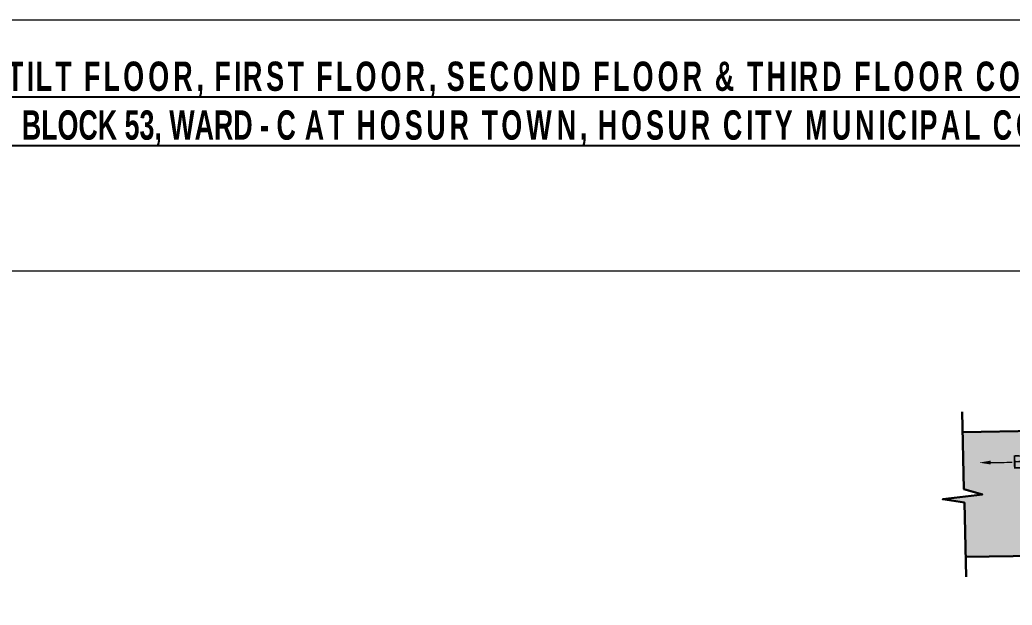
# Model space of a CAD drawing. Header units: metres. Extents: x -1560950 to -1560825, y 42726 to 42863.
# Drawn here: x -1560916.95 to -1560883.03, y 42842.54 to 42862.53 of the extents above; entities that cross this region are included whole.
import ezdxf
from ezdxf import colors
from ezdxf.entities.mleader import LeaderData, LeaderLine
from ezdxf.math import Vec2, Vec3

# ---------------------------------------------------------------- set-up
doc = ezdxf.new("R2010")
doc.units = ezdxf.units.M
doc.header["$LTSCALE"] = 750
doc.header["$MEASUREMENT"] = 0
doc.layers.get('0').update_dxf_attribs({"lineweight": 5})
doc.layers.add('wall', color=7, linetype='Continuous', lineweight=30)
doc.styles.get("Standard").update_dxf_attribs({"font": 'arial.ttf'})
doc.styles.add('STYLE2', font='romant.shx', dxfattribs={"width": 0.8, "height": 4})

# ---------------------------------------------------------------- blocks, each defined once
blk = doc.blocks.new('A$C708C468C')
at = {"ltscale": 0.25}
h = blk.add_hatch(color=51, dxfattribs=at)
h.dxf.hatch_style = 1
h.paths.add_polyline_path([(16.497, 45.657), (16.272, 53.022), (14.104, 53.022), (13.941, 52.188), (13.807, 53.989), (13.628, 52.992), (11.203, 52.956), (11.341, 46.55), (11.428, 45.135), (1.376, 44.936), (1.452, 41.056), (2.711, 40.693), (0, 40.355), (1.477, 40.137), (1.559, 36.43), (11.954, 36.555), (12.068, 34.694), (11.816, 29.539), (14.082, 29.539), (14.395, 30.897), (14.349, 28.687), (14.613, 29.645), (17.116, 29.735), (17.419, 35.188), (54.304, 1.666), (85.085, 1.443), (85.085, 5.402), (83.982, 5.776), (86.105, 5.984), (85.007, 6.306), (85.007, 9.717), (79.468, 9.717), (57.068, 9.717)])
at = {"layer": 'wall', "color": 0, "ltscale": 0.25}
for p, q in [((11.428, 45.135), (1.354, 44.936)), ((11.954, 36.555), (1.559, 36.43))]:
    blk.add_line(p, q, dxfattribs=at)
blk.add_lwpolyline([(1.319, 46.324), (1.452, 41.056), (2.711, 40.693), (0, 40.355), (1.477, 40.137), (1.59, 35.065)], dxfattribs=at)
ml = blk.add_multileader_mtext('Standard', dxfattribs=at)
ml.set_content('BANGALORE', color=4)
ml.set_leader_properties(color=252)
ml.build(insert=Vec2(0, 0))
ml.multileader.update_dxf_attribs({"leader_type": 2, "text_left_attachment_type": 2, "text_right_attachment_type": 2, "dogleg_length": 0.05, "arrow_head_size": 0.8, "scale": 2})
ctx = ml.context
ctx.base_point, ctx.scale, ctx.char_height, ctx.arrow_head_size, ctx.landing_gap_size, ctx.plane_origin, ctx.plane_x_axis, ctx.plane_y_axis = Vec3(4.75, 42.886), 2, 0.92, 0.8, 0, Vec3(2.48, 42.857), Vec3(0.999915, 0.013052), Vec3(-0.013052, 0.999915)
ctx.left_attachment, ctx.right_attachment = 2, 2
notes = []
notes.append((ctx, [(0, (1, 1, 0), (4.55, 42.884), (0.999915, 0.013052), 0.2, [(0, [(2.48, 42.857)], 0, [])])]))
ctx.mtext.insert, ctx.mtext.text_direction, ctx.mtext.rotation, ctx.mtext.flow_direction = Vec3(4.744, 43.368), Vec3(0.999915, 0.013052), 0.013052, 5
for ctx, leaders in notes:
    for number, flags, end, landing, length, lines in leaders:
        leader = LeaderData()
        leader.index, (leader.has_last_leader_line, leader.has_dogleg_vector, leader.attachment_direction) = number, flags
        leader.last_leader_point, leader.dogleg_vector, leader.dogleg_length = Vec3(end), Vec3(landing), length
        for number, points, colour, breaks in lines:
            line = LeaderLine()
            line.index, line.vertices, line.color, line.breaks = number, Vec3.list(points), colors.encode_raw_color(colour), breaks
            leader.lines.append(line)
        ctx.leaders.append(leader)

msp = doc.modelspace()

# ---------------------------------------------------------------- linework, layer by layer
at = {"color": 0, "ltscale": 0.25}
msp.add_line((-1560949.74, 42853.96046), (-1560839.92478, 42853.96046), dxfattribs=at)
msp.add_lwpolyline([(-1560949.74, 42862.52886), (-1560825.35591, 42862.52886), (-1560825.35591, 42771.27671), (-1560949.74, 42771.27671)], close=True, dxfattribs=at)

# ---------------------------------------------------------------- block references
at = {"color": 0, "ltscale": 0.25, "xscale": 0.5, "yscale": 0.5, "zscale": 0.5}
msp.add_blockref('A$C708C468C', (-1560885.40101, 42825.97677, 2350.35815), dxfattribs=at)

# ---------------------------------------------------------------- texts
at = {"color": 0, "lineweight": -2, "ltscale": 0.25, "insert": (-1560947.1328, 42861.10409), "char_height": 1, "width": 241.0268512, "attachment_point": 1, "style": 'STYLE2'}
msp.add_mtext('\\A1;{\\fSwis721 BlkCn BT|b1|i0|c0|p34;\\T1.2;\\L\\C152;PLAN SHOWING THE PROPOSED CONSTRUCTION OF STILT FLOOR, FIRST FLOOR, SECOND FLOOR & THIRD FLOOR COMMERCIAL BUILDING- \\PAUTOMOBILE SHOWROOMS IN SF\\T1;.No: 915/1A, \\T1.2;TS.NO.56/2,\\T1; BLOCK 53, WARD - C\\T1.2; AT HOSUR TOWN, HOSUR CITY MUNICIPAL CORPORATION, \\H1.87801x; \\H0.53248x;\\PHOSUR TALUK, KRISHNAGIRI DISTRICT.\\H1.58421x; }', dxfattribs=at)

doc.saveas('drawing.dxf')
